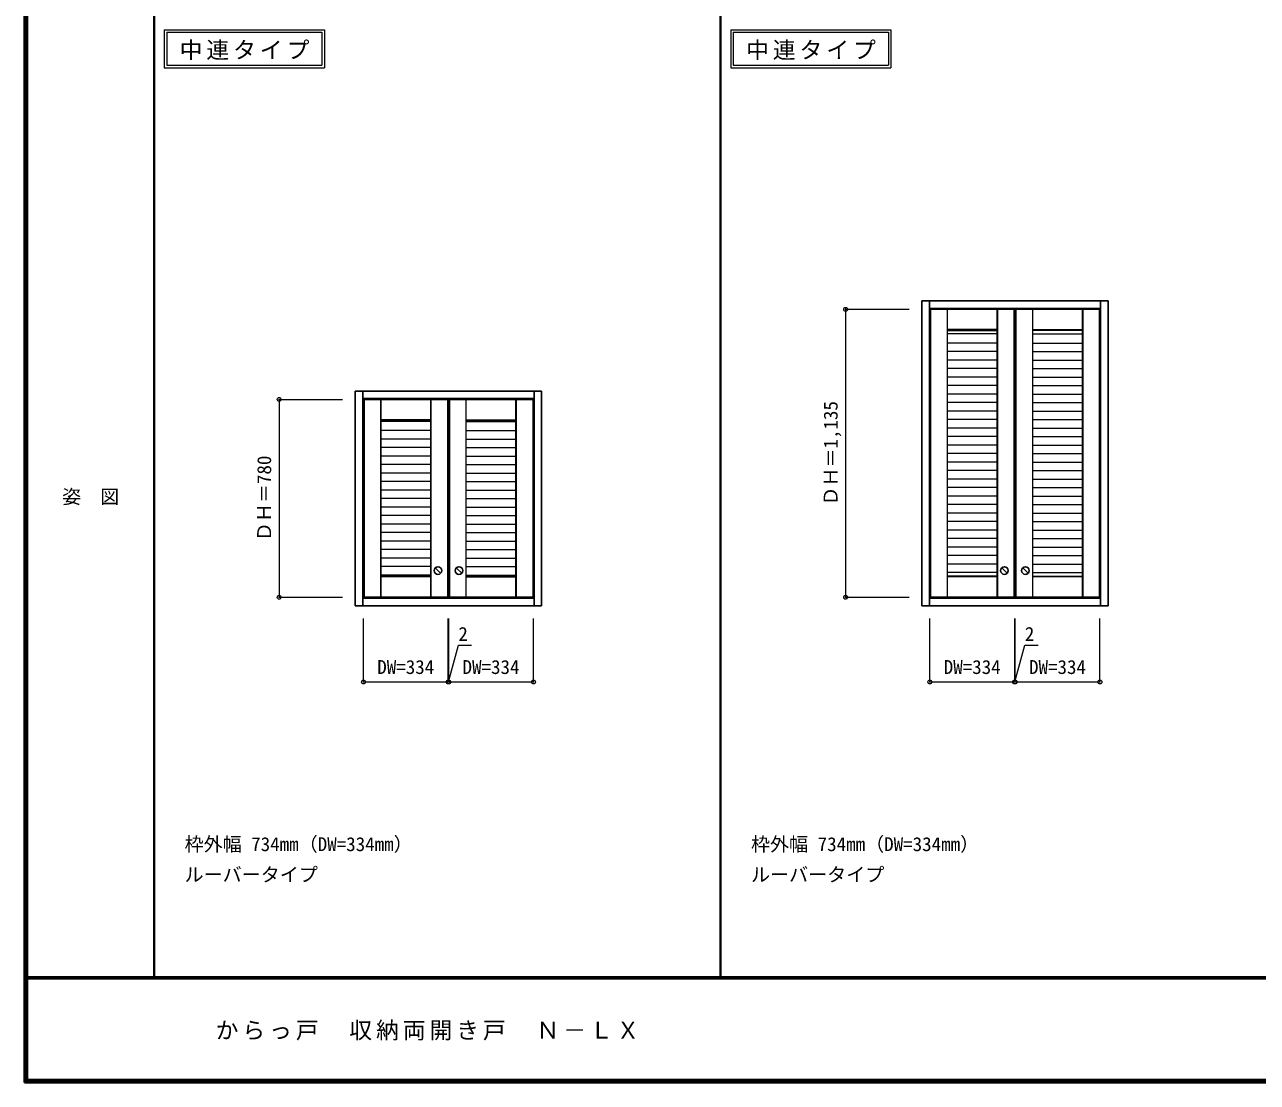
# Model space of a CAD drawing. Units: millimetres, scale not verified. Extents: x -6000 to 5700, y -4307 to 4175.
# Drawn here: x -6000 to -1144, y -4205 to -36 of the extents above; entities that cross this region are included whole.
import ezdxf
from ezdxf.enums import TextEntityAlignment as Align

# ---------------------------------------------------------------- set-up
doc = ezdxf.new("R2010")
doc.units = ezdxf.units.MM
doc.header["$LTSCALE"] = 30
doc.header["$PDMODE"] = 32
doc.header["$PDSIZE"] = 15
doc.linetypes.add('DASHED1', pattern=[1.8, 1.2, -0.6])
for name, color, linetype, lineweight in [('0-2_扉', 3, 'Continuous', 25), ('0-3_仕上げ', 7, 'Continuous', 18), ('0-4_枠', 3, 'Continuous', 25), ('0-8_取手W', 3, 'DASHED1', 25), ('0-A_文字', 7, 'Continuous', 18), ('0-B_寸法', 7, 'Continuous', 9), ('0-C_ハッチ', 7, 'Continuous', 18), ('F-1_枠', 6, 'Continuous', 40), ('F-A_文字', 7, 'Continuous', 18)]:
    doc.layers.add(name, color=color, linetype=linetype, lineweight=lineweight)
doc.styles.add('ＭＳ ゴシック', font='')
doc.styles.get('ＭＳ ゴシック').set_extended_font_data('MS Gothic')

msp = doc.modelspace()

# ---------------------------------------------------------------- linework, layer by layer
at = {"layer": '0-2_扉'}
for p, q in [((-2099.8, -1157.75), (-2099.8, -2292.75)), ((-2097.8, -1157.75), (-2097.8, -2292.75)), ((-2097.8, -1157.75), (-1763.8, -1157.75)), ((-1763.8, -2292.75), (-1763.8, -1157.75)), ((-4331.4, -1512.75), (-4665.4, -1512.75)), ((-4665.4, -1512.75), (-4665.4, -2292.75)), ((-4331.4, -1512.75), (-4331.4, -2292.75)), ((-4329.4, -1512.75), (-4329.4, -2292.75)), ((-4329.4, -1512.75), (-3995.4, -1512.75)), ((-3995.4, -2292.75), (-3995.4, -1512.75)), ((-4331.4, -2292.75), (-4665.4, -2292.75)), ((-4329.4, -2292.75), (-3995.4, -2292.75)), ((-2099.8, -2292.75), (-2433.8, -2292.75)), ((-2097.8, -2292.75), (-1763.8, -2292.75))]:
    msp.add_line(p, q, dxfattribs=at)
msp.add_lwpolyline([(-2099.8, -1157.75), (-2433.8, -1157.75), (-2433.8, -2292.75)], dxfattribs=at)
at = {"layer": '0-3_仕上げ'}
for p, q in [((-2430.8, -1157.75), (-2430.8, -2292.75)), ((-2365.8, -1157.75), (-2365.8, -2292.75)), ((-2364.8, -2292.75), (-2364.8, -1157.75)), ((-2168.8, -2292.75), (-2168.8, -1157.75)), ((-2167.8, -1157.75), (-2167.8, -2292.75)), ((-2102.8, -1157.75), (-2102.8, -2292.75)), ((-2094.8, -1157.75), (-2094.8, -2292.75)), ((-2029.8, -1157.75), (-2029.8, -2292.75)), ((-2028.8, -2292.75), (-2028.8, -1157.75)), ((-1832.8, -2292.75), (-1832.8, -1157.75)), ((-1831.8, -1157.75), (-1831.8, -2292.75)), ((-1766.8, -1157.75), (-1766.8, -2292.75)), ((-2168.8, -1237.75), (-2364.8, -1237.75)), ((-2364.8, -1240.75), (-2168.8, -1240.75)), ((-2028.8, -1237.75), (-1832.8, -1237.75)), ((-1832.8, -1240.75), (-2028.8, -1240.75)), ((-4662.4, -1512.75), (-4662.4, -2292.75)), ((-4597.4, -1512.75), (-4597.4, -2292.75)), ((-4596.4, -2292.75), (-4596.4, -1512.75)), ((-4400.4, -2292.75), (-4400.4, -1512.75)), ((-4399.4, -1512.75), (-4399.4, -2292.75)), ((-4334.4, -1512.75), (-4334.4, -2292.75)), ((-4326.4, -1512.75), (-4326.4, -2292.75)), ((-4261.4, -1512.75), (-4261.4, -2292.75)), ((-4260.4, -2292.75), (-4260.4, -1512.75)), ((-4064.4, -2292.75), (-4064.4, -1512.75)), ((-4063.4, -1512.75), (-4063.4, -2292.75)), ((-3998.4, -1512.75), (-3998.4, -2292.75)), ((-4400.4, -1592.75), (-4596.4, -1592.75)), ((-4596.4, -1595.75), (-4400.4, -1595.75)), ((-4260.4, -1592.75), (-4064.4, -1592.75)), ((-4064.4, -1595.75), (-4260.4, -1595.75)), ((-4400.4, -2209.75), (-4596.4, -2209.75)), ((-4400.4, -2212.75), (-4596.4, -2212.75)), ((-4260.4, -2209.75), (-4064.4, -2209.75)), ((-4260.4, -2212.75), (-4064.4, -2212.75)), ((-2168.8, -2209.75), (-2364.8, -2209.75)), ((-2168.8, -2212.75), (-2364.8, -2212.75)), ((-2028.8, -2209.75), (-1832.8, -2209.75)), ((-1832.8, -2212.75), (-2028.8, -2212.75))]:
    msp.add_line(p, q, dxfattribs=at)
at = {"layer": '0-4_枠'}
for p, q in [((-2465.8, -1124.75), (-1731.8, -1124.75)), ((-2465.8, -2326.75), (-2465.8, -1124.75)), ((-2435.8, -2326.75), (-2435.8, -1124.75)), ((-2435.8, -1154.75), (-1761.8, -1154.75)), ((-1761.8, -2326.75), (-1761.8, -1124.75)), ((-1731.8, -2326.75), (-1731.8, -1124.75)), ((-4697.4, -1479.75), (-3963.4, -1479.75)), ((-4697.4, -2326.75), (-4697.4, -1479.75)), ((-4667.4, -2326.75), (-4667.4, -1479.75)), ((-3993.4, -2326.75), (-3993.4, -1479.75)), ((-3963.4, -2326.75), (-3963.4, -1479.75)), ((-4667.4, -1509.75), (-3993.4, -1509.75)), ((-4697.4, -2326.75), (-3963.4, -2326.75)), ((-4667.4, -2296.75), (-3993.4, -2296.75)), ((-2465.8, -2326.75), (-1731.8, -2326.75)), ((-2435.8, -2296.75), (-1761.8, -2296.75))]:
    msp.add_line(p, q, dxfattribs=at)
at = {"layer": '0-8_取手W'}
for p, q in [((-4361.29, -2198.35), (-4382.43, -2177.07)), ((-4278.29, -2198.35), (-4299.43, -2177.07)), ((-2129.69, -2198.35), (-2150.83, -2177.07)), ((-2046.69, -2198.35), (-2067.83, -2177.07))]:
    msp.add_line(p, q, dxfattribs=at)
at = {"layer": '0-8_取手W', "linetype": 'Continuous'}
for centre in [(-4371.94, -2187.79), (-4288.94, -2187.79), (-2140.34, -2187.79), (-2057.34, -2187.79)]:
    msp.add_circle(centre, 15, dxfattribs=at)
at = {"layer": '0-A_文字'}
for p, q in [((-5450, -55.5), (-5450, -205.5)), ((-5440, -65.5), (-5440, -195.5)), ((-5440, -65.5), (-4828.97, -65.5)), ((-4828.97, -65.5), (-4828.97, -195.5)), ((-3218.4, -55.5), (-3218.4, -205.5)), ((-3208.4, -65.5), (-3208.4, -195.5)), ((-3208.4, -65.5), (-2597.37, -65.5)), ((-2597.37, -65.5), (-2597.37, -195.5)), ((-5450, -205.5), (-4818.97, -205.5)), ((-5440, -195.5), (-4828.97, -195.5)), ((-3218.4, -205.5), (-2587.37, -205.5)), ((-3208.4, -195.5), (-2597.37, -195.5))]:
    msp.add_line(p, q, dxfattribs=at)
for points in [[(-5450, -55.5), (-4818.97, -55.5), (-4818.97, -205.5)], [(-3218.4, -55.5), (-2587.37, -55.5), (-2587.37, -205.5)]]:
    msp.add_lwpolyline(points, dxfattribs=at)
at = {"layer": '0-B_寸法', "color": 4}
for p, q in [((-2765.8, -1157.75), (-2765.8, -2292.75)), ((-2765.8, -1157.75), (-2515.8, -1157.75)), ((-4997.4, -1512.75), (-4997.4, -2292.75)), ((-4997.4, -1512.75), (-4747.4, -1512.75)), ((-4997.4, -2292.75), (-4747.4, -2292.75)), ((-2765.8, -2292.75), (-2515.8, -2292.75)), ((-4665.4, -2626.75), (-4665.4, -2376.75)), ((-4331.4, -2626.75), (-4331.4, -2376.75)), ((-2433.8, -2626.75), (-2433.8, -2376.75)), ((-2099.8, -2626.75), (-2099.8, -2376.75)), ((-4665.4, -2626.75), (-4331.4, -2626.75)), ((-2433.8, -2626.75), (-2099.8, -2626.75))]:
    msp.add_line(p, q, dxfattribs=at)
for points in [[(-4331.4, -2626.75), (-4329.4, -2626.75), (-4329.4, -2376.75)], [(-4329.4, -2626.75), (-3995.4, -2626.75), (-3995.4, -2376.75)], [(-2099.8, -2626.75), (-2097.8, -2626.75), (-2097.8, -2376.75)], [(-2097.8, -2626.75), (-1763.8, -2626.75), (-1763.8, -2376.75)], [(-4330.4, -2626.75), (-4291.43, -2481.3), (-4239.49, -2481.3)], [(-2098.8, -2626.75), (-2059.83, -2481.3), (-2007.89, -2481.3)]]:
    msp.add_lwpolyline(points, dxfattribs=at)
at = {"layer": '0-B_寸法'}
for p in [(-2765.8, -1157.75), (-4997.4, -1512.75), (-4997.4, -2292.75), (-2765.8, -2292.75), (-4665.4, -2626.75), (-4331.4, -2626.75), (-4329.4, -2626.75), (-3995.4, -2626.75), (-2433.8, -2626.75), (-2099.8, -2626.75), (-2097.8, -2626.75), (-1763.8, -2626.75)]:
    msp.add_point(p, dxfattribs=at)
at = {"layer": '0-C_ハッチ'}
for p, q in [((-2168.8, -1254.97), (-2364.8, -1254.97)), ((-2028.8, -1254.97), (-1832.8, -1254.97)), ((-2168.8, -1291.04), (-2364.8, -1291.04)), ((-2028.8, -1291.04), (-1832.8, -1291.04)), ((-2168.8, -1324.54), (-2364.8, -1324.54)), ((-2168.8, -1358.04), (-2364.8, -1358.04)), ((-2028.8, -1324.54), (-1832.8, -1324.54)), ((-2028.8, -1358.04), (-1832.8, -1358.04)), ((-2168.8, -1391.54), (-2364.8, -1391.54)), ((-2028.8, -1391.54), (-1832.8, -1391.54)), ((-2168.8, -1425.04), (-2364.8, -1425.04)), ((-2028.8, -1425.04), (-1832.8, -1425.04)), ((-2168.8, -1458.54), (-2364.8, -1458.54)), ((-2168.8, -1492.04), (-2364.8, -1492.04)), ((-2028.8, -1458.54), (-1832.8, -1458.54)), ((-2028.8, -1492.04), (-1832.8, -1492.04)), ((-2168.8, -1525.54), (-2364.8, -1525.54)), ((-2028.8, -1525.54), (-1832.8, -1525.54)), ((-4400.4, -1599.97), (-4596.4, -1599.97)), ((-4260.4, -1599.97), (-4064.4, -1599.97)), ((-2168.8, -1559.04), (-2364.8, -1559.04)), ((-2168.8, -1592.54), (-2364.8, -1592.54)), ((-2028.8, -1559.04), (-1832.8, -1559.04)), ((-2028.8, -1592.54), (-1832.8, -1592.54)), ((-4400.4, -1636.04), (-4596.4, -1636.04)), ((-4260.4, -1636.04), (-4064.4, -1636.04)), ((-2168.8, -1626.04), (-2364.8, -1626.04)), ((-2028.8, -1626.04), (-1832.8, -1626.04)), ((-4400.4, -1669.54), (-4596.4, -1669.54)), ((-4260.4, -1669.54), (-4064.4, -1669.54)), ((-2168.8, -1659.54), (-2364.8, -1659.54)), ((-2168.8, -1693.04), (-2364.8, -1693.04)), ((-2028.8, -1659.54), (-1832.8, -1659.54)), ((-2028.8, -1693.04), (-1832.8, -1693.04)), ((-4400.4, -1703.04), (-4596.4, -1703.04)), ((-4400.4, -1736.54), (-4596.4, -1736.54)), ((-4260.4, -1703.04), (-4064.4, -1703.04)), ((-4260.4, -1736.54), (-4064.4, -1736.54)), ((-2168.8, -1726.54), (-2364.8, -1726.54)), ((-2028.8, -1726.54), (-1832.8, -1726.54)), ((-4400.4, -1770.04), (-4596.4, -1770.04)), ((-4260.4, -1770.04), (-4064.4, -1770.04)), ((-2168.8, -1760.04), (-2364.8, -1760.04)), ((-2168.8, -1793.54), (-2364.8, -1793.54)), ((-2028.8, -1760.04), (-1832.8, -1760.04)), ((-2028.8, -1793.54), (-1832.8, -1793.54)), ((-4400.4, -1803.54), (-4596.4, -1803.54)), ((-4400.4, -1837.04), (-4596.4, -1837.04)), ((-4260.4, -1803.54), (-4064.4, -1803.54)), ((-4260.4, -1837.04), (-4064.4, -1837.04)), ((-2168.8, -1827.04), (-2364.8, -1827.04)), ((-2028.8, -1827.04), (-1832.8, -1827.04)), ((-4400.4, -1870.54), (-4596.4, -1870.54)), ((-4260.4, -1870.54), (-4064.4, -1870.54)), ((-2168.8, -1860.54), (-2364.8, -1860.54)), ((-2028.8, -1860.54), (-1832.8, -1860.54)), ((-4400.4, -1904.04), (-4596.4, -1904.04)), ((-4400.4, -1937.54), (-4596.4, -1937.54)), ((-4260.4, -1904.04), (-4064.4, -1904.04)), ((-4260.4, -1937.54), (-4064.4, -1937.54)), ((-2168.8, -1894.04), (-2364.8, -1894.04)), ((-2168.8, -1927.54), (-2364.8, -1927.54)), ((-2028.8, -1894.04), (-1832.8, -1894.04)), ((-2028.8, -1927.54), (-1832.8, -1927.54)), ((-4400.4, -1971.04), (-4596.4, -1971.04)), ((-4260.4, -1971.04), (-4064.4, -1971.04)), ((-2168.8, -1961.04), (-2364.8, -1961.04)), ((-2028.8, -1961.04), (-1832.8, -1961.04)), ((-4400.4, -2004.54), (-4596.4, -2004.54)), ((-4400.4, -2038.04), (-4596.4, -2038.04)), ((-4260.4, -2004.54), (-4064.4, -2004.54)), ((-4260.4, -2038.04), (-4064.4, -2038.04)), ((-2168.8, -1994.54), (-2364.8, -1994.54)), ((-2168.8, -2028.04), (-2364.8, -2028.04)), ((-2028.8, -1994.54), (-1832.8, -1994.54)), ((-2028.8, -2028.04), (-1832.8, -2028.04)), ((-4400.4, -2071.54), (-4596.4, -2071.54)), ((-4260.4, -2071.54), (-4064.4, -2071.54)), ((-2168.8, -2061.54), (-2364.8, -2061.54)), ((-2028.8, -2061.54), (-1832.8, -2061.54)), ((-4400.4, -2105.04), (-4596.4, -2105.04)), ((-4260.4, -2105.04), (-4064.4, -2105.04)), ((-2168.8, -2095.04), (-2364.8, -2095.04)), ((-2168.8, -2128.54), (-2364.8, -2128.54)), ((-2028.8, -2095.04), (-1832.8, -2095.04)), ((-2028.8, -2128.54), (-1832.8, -2128.54)), ((-4400.4, -2138.54), (-4596.4, -2138.54)), ((-4400.4, -2172.04), (-4596.4, -2172.04)), ((-4260.4, -2138.54), (-4064.4, -2138.54)), ((-4260.4, -2172.04), (-4064.4, -2172.04)), ((-2168.8, -2162.04), (-2364.8, -2162.04)), ((-2028.8, -2162.04), (-1832.8, -2162.04)), ((-4400.4, -2205.54), (-4596.4, -2205.54)), ((-4260.4, -2205.54), (-4064.4, -2205.54)), ((-2168.8, -2195.54), (-2364.8, -2195.54)), ((-2028.8, -2195.54), (-1832.8, -2195.54))]:
    msp.add_line(p, q, dxfattribs=at)
at = {"layer": 'F-1_枠'}
for p, q in [((-6000, 4175), (-6000, -4205)), ((-5995, 4175), (-5995, -4205)), ((-5990, 4175), (-5990, -4205)), ((-5490, 4175), (-5490, -3790)), ((-3258.4, 4175), (-3258.4, -3790)), ((5700, -3790), (-6000, -3790)), ((5700, -3795), (-6000, -3795)), ((5700, -4195), (-6000, -4195)), ((5700, -4200), (-6000, -4200)), ((5700, -4205), (-6000, -4205))]:
    msp.add_line(p, q, dxfattribs=at)

# ---------------------------------------------------------------- texts
at = {"layer": '0-A_文字', "style": 'ＭＳ ゴシック'}
for s, p in [('枠外幅 734mm（DW=334mm）', (-5370, -3310)), ('枠外幅 734mm（DW=334mm）', (-3138.4, -3310)), ('ルーバータイプ', (-5370, -3430)), ('ルーバータイプ', (-3138.4, -3430))]:
    msp.add_text(s, height=54.99, dxfattribs=at).set_placement(p, align=Align.BOTTOM_LEFT)
at = {"layer": '0-A_文字', "char_height": 65.98, "attachment_point": 7, "style": 'ＭＳ ゴシック'}
for insert in [(-5389.48, -175.5), (-3157.88, -175.5)]:
    msp.add_mtext('\\T1.17;中連タイプ', dxfattribs=dict(at, insert=insert))
at = {"layer": '0-B_寸法', "style": 'ＭＳ ゴシック'}
for s, p in [('ＤＨ＝1,135', (-2780.8, -1931.5)), ('ＤＨ＝780', (-5012.4, -2071.5))]:
    msp.add_text(s, height=54.99, rotation=90, dxfattribs=at).set_placement(p, align=Align.BOTTOM_LEFT)
for s, p in [('2', (-4291.43, -2481.3)), ('2', (-2059.83, -2481.3)), ('DW=334', (-4610.9, -2611.75)), ('DW=334', (-4274.9, -2611.75)), ('DW=334', (-2379.3, -2611.75)), ('DW=334', (-2043.3, -2611.75))]:
    msp.add_text(s, height=54.99, dxfattribs=at).set_placement(p, align=Align.BOTTOM_LEFT)
at = {"layer": 'F-A_文字', "style": 'ＭＳ ゴシック'}
msp.add_text('姿\u3000図', height=54.99, dxfattribs=at).set_placement((-5852.5, -1940.25), align=Align.BOTTOM_LEFT)
at = {"layer": 'F-A_文字', "insert": (-5247.55, -4040), "char_height": 65.98, "attachment_point": 7, "style": 'ＭＳ ゴシック'}
msp.add_mtext('\\T1.17;からっ戸\u3000収納両開き戸\u3000Ｎ－ＬＸ', dxfattribs=at)

doc.saveas('drawing.dxf')
